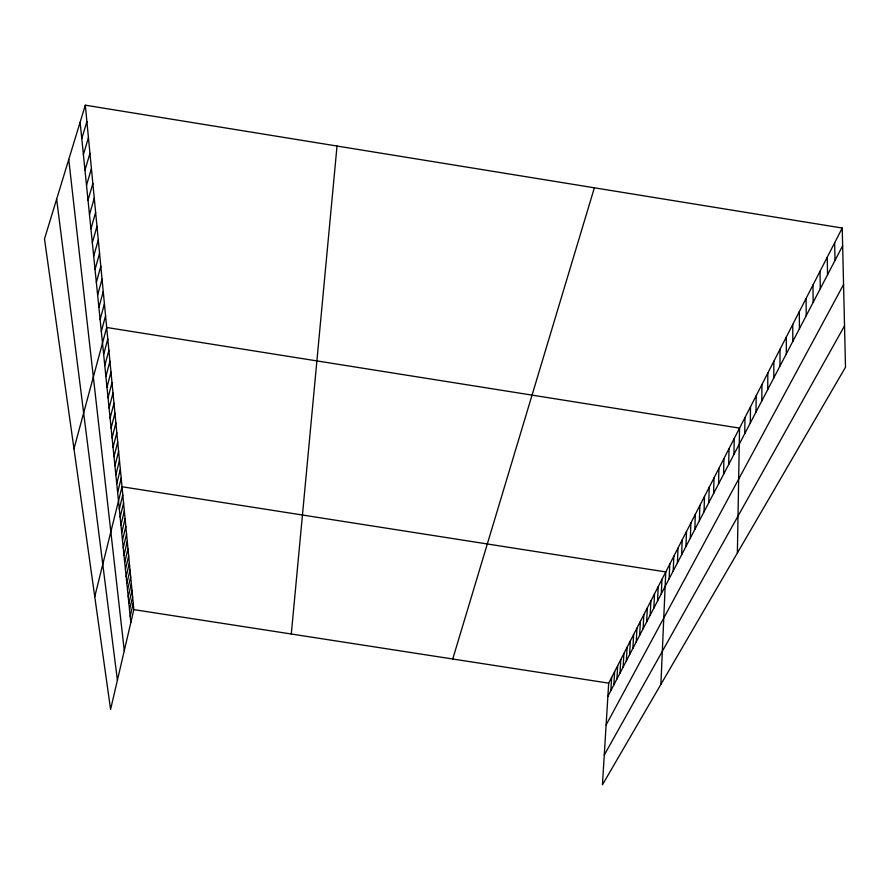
<?xml version="1.0" encoding="UTF-8"?>
<svg xmlns="http://www.w3.org/2000/svg" width="890" height="890" viewBox="0 0 890 890"><rect width="100%" height="100%" fill="white"/><g stroke="black" fill="none" stroke-linecap="round" stroke-linejoin="round"><path stroke-width="1.33" d="M779.985 366.024L780.018 349.247M773.788 377.927L773.866 361.251M767.725 389.564L767.836 372.999M761.796 400.956L761.94 384.491M755.988 412.092L756.166 395.739M750.303 423.006L750.515 406.752M744.73 433.697L744.986 417.543M737.376 552.99L739.557 428.112L106.7 327.487L73.981 448.771M733.939 454.412L734.25 438.47M728.699 464.458L729.044 448.605M723.57 474.303L723.937 458.55M718.542 483.96L718.931 468.307M713.613 493.416L714.025 477.863M708.785 502.694L709.219 487.242M704.035 511.795L704.502 496.431M699.384 520.728L699.874 505.453M694.823 529.483L695.324 514.309M685.945 546.516L686.49 531.53M690.34 538.083L690.874 522.997M681.629 554.804L682.196 539.896M677.401 562.936L677.98 548.129M673.229 570.913L673.83 556.206M669.147 578.756L669.758 564.138M661.303 593.808L661.949 579.357M660.892 684.388L665.765 571.925L122.019 486.752L94.752 596.678M657.543 601.028L658.211 586.655M653.85 608.126L654.517 593.841M646.63 621.965L647.33 607.848M650.212 615.101L650.902 600.895M643.114 628.729L643.826 614.678M636.25 641.913L636.973 628.029M639.654 635.371L640.377 621.409M632.89 648.343L633.635 634.537M626.349 660.903L627.105 647.264M629.597 654.673L630.343 640.945M619.996 673.085L620.786 659.59M623.145 667.044L623.923 653.471M613.844 684.899L614.645 671.549M616.904 679.037L617.693 665.609M610.84 690.662L611.641 677.39M842.229 228.029L608.693 683.153L602.43 784.813L845.5 367.214L842.229 228.029L85.318 105.187L44.5 238.909L110.594 709.441L133.834 609.628L85.318 105.187M291.297 634.014L337.021 146.038M130.185 616.303L133.222 603.275M128.883 603.442L131.976 590.281M129.54 609.928L132.61 596.823M127.537 590.181L130.685 576.865M128.216 596.856L131.342 583.629M126.146 576.486L129.362 563.036M126.847 583.384L130.029 570.012M124.722 562.358L127.982 548.763M125.434 569.478L128.672 555.961M123.243 547.762L126.569 534.022M123.988 555.126L127.281 541.454M121.708 532.687L125.101 518.792M122.486 540.286L125.835 526.468M120.128 517.09L123.588 503.039M120.929 524.955L124.355 510.982M119.316 509.091L122.809 494.962M117.636 492.426L121.196 478.13M115.856 474.882L119.483 460.419M116.746 483.726L120.35 469.353M114.944 465.859L118.615 451.319M114.009 456.681L117.725 442.052M112.096 437.791L115.889 422.995M113.063 447.325L116.812 432.618M111.105 428.068L114.944 413.194M110.104 418.166L113.987 403.203M108.035 397.763L112.007 382.633M109.081 408.065L113.008 393.013M106.978 387.261L110.983 372.042M105.888 376.548L109.948 361.24M104.786 365.612L108.891 350.215M103.652 354.454L107.801 338.968M101.315 331.436L105.576 315.761M100.114 319.566L104.419 303.801M98.89 307.428L103.251 291.575M97.633 295.035L102.05 279.093M96.343 282.375L100.826 266.333M95.041 269.425L99.569 253.294M93.695 256.187L98.289 239.966M92.326 242.659L96.977 226.338M90.925 228.808L95.63 212.398M89.49 214.635L94.262 198.147M88.01 200.139L92.86 183.551M86.508 185.298L91.425 168.622M84.973 170.09L89.957 153.325M83.393 154.526L88.444 137.672M452.743 659L594.364 187.801M81.78 138.573L86.897 121.618M607.881 696.347L842.641 245.773M606.123 724.961L843.553 284.555M604.265 755.031L844.532 325.829M133.834 609.628L608.693 683.153M56.649 199.115L117.402 680.194M68.752 159.466L124.277 650.668M80.122 122.219L130.819 622.588M834.653 242.803L835.009 260.436M827.244 257.221L827.544 274.743M820.024 271.294L820.269 288.716M812.971 285.045L813.16 302.355M806.073 298.484L806.218 315.683M799.342 311.611L799.431 328.699M792.756 324.438L792.812 341.426M786.315 336.987L786.326 353.864"/></g></svg>
